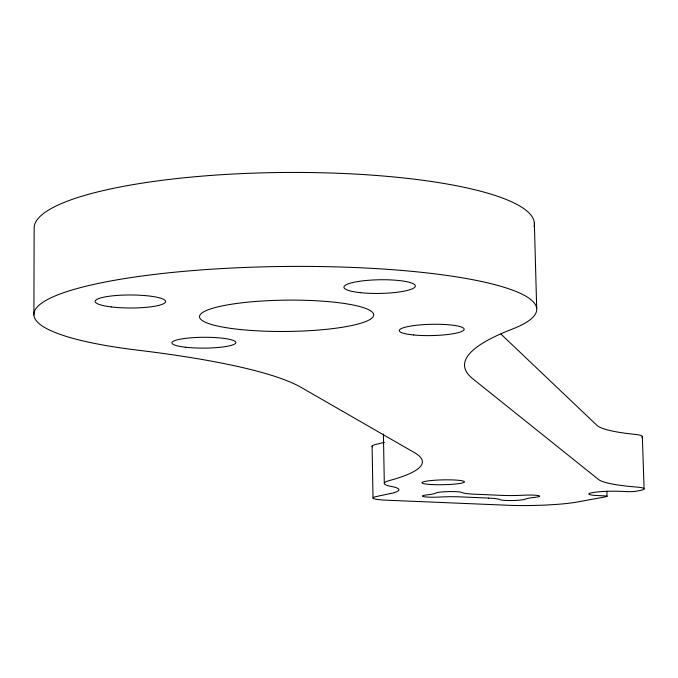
<?xml version="1.0" encoding="UTF-8"?>
<svg xmlns="http://www.w3.org/2000/svg" width="678" height="678" viewBox="0 0 678 678"><rect width="100%" height="100%" fill="white"/><g stroke="black" fill="none" stroke-linecap="round" stroke-linejoin="round"><path stroke-width="1.02" d="M33.9 315.007L34.146 228.723A250.148 53.562 -0.5 0 1 288.947 172.441A250.148 53.562 -0.5 0 1 534.095 226.672M384.324 442.353L375.392 444.573A25.984 3.339 -1.1 0 0 372.485 446.836M500.949 334.093L596.818 425.233A139.109 18.73 -2.1 0 0 634.82 434.361A26.366 3.407 -1.7 0 1 641.863 437.183M642.337 436.556L644.1 488.889M606.886 491.143L607.047 496.355M534.349 222.935L536.705 308.456M383.417 434.073L384.307 483.228M372.103 446.166L373.002 497.898M390.248 493.576L376.307 496.542A26.069 2.822 -1.1 0 0 386.248 500.186L507.898 505.263A51.147 5.416 -1.4 0 0 577.656 501.949L605.929 496.762A6.458 0.686 -1.6 0 0 604.242 495.855L597.555 495.55A20.221 2.178 -1.6 0 1 592.258 492.677A20.221 2.178 -1.6 0 1 620.438 491.321L627.175 491.635A6.577 0.712 -1.7 0 0 636.311 491.194L639.278 490.643A26.45 2.881 -1.7 0 0 636.566 487.05A139.575 15.823 -2 0 1 598.496 479.465L472.761 378.765A501.576 78.301 -3.1 0 1 511.983 329.228A251.453 45.418 -0.6 0 0 407.656 270.954A251.453 45.418 -0.6 0 0 73.461 289.574A251.453 45.418 -0.6 0 0 137.329 350.111A460.599 65.419 0.6 0 1 301.6 387.655L414.478 452.65A375.815 45.341 -0.2 0 1 389.562 480.516A58.961 6.712 -1.2 0 0 391.155 486.397A67.097 7.458 -0.9 0 1 390.248 493.576M488.423 498.084L460.481 496.881A25.781 2.754 -1.2 0 0 439.386 497.059A13.077 1.424 -1.2 0 1 423.996 496.711A13.077 1.424 -1.2 0 1 427.013 494.881A26.467 2.907 -1.1 0 0 435.912 493.042A13.196 1.449 -1.2 0 1 448.912 491.592A13.196 1.449 -1.2 0 1 461.82 492.499A26.476 2.907 -1.3 0 0 474.032 494.16L502.135 495.398A26.306 2.865 -1.4 0 0 523.196 495.211A12.967 1.39 -1.4 0 1 538.273 495.559A12.967 1.39 -1.4 0 1 534.628 497.372A25.637 2.72 -1.5 0 0 525.357 499.144A12.848 1.364 -1.4 0 1 512.475 500.517A12.848 1.364 -1.4 0 1 500.186 499.678A25.611 2.72 -1.3 0 0 488.423 498.084M185.679 347.246A31.993 5.416 -0.3 0 0 235.774 342.966A31.993 5.416 -0.3 0 0 190.23 337.873A31.993 5.416 -0.3 0 0 185.679 347.246M360.306 292.659A35.714 6.831 -1 0 0 415.3 286.328A35.714 6.831 -1 0 0 363.281 280.794A35.714 6.831 -1 0 0 360.306 292.659M413.656 334.983A32.451 5.636 -1.2 0 0 464.099 329.644A32.451 5.636 -1.2 0 0 417.436 325.16A32.451 5.636 -1.2 0 0 413.656 334.983M111.243 306.922A35.248 6.517 0.1 0 0 165.585 301.854A35.248 6.517 0.1 0 0 114.328 295.659A35.248 6.517 0.1 0 0 111.243 306.922M240.698 329.567A87.089 15.662 -0.6 0 0 373.646 315.389A87.089 15.662 -0.6 0 0 245.478 302.405A87.089 15.662 -0.6 0 0 240.698 329.567M431.394 484.541A21.247 2.415 -1.2 0 0 464.43 481.999A21.247 2.415 -1.2 0 0 433.878 480.312A21.247 2.415 -1.2 0 0 431.394 484.541"/></g></svg>
